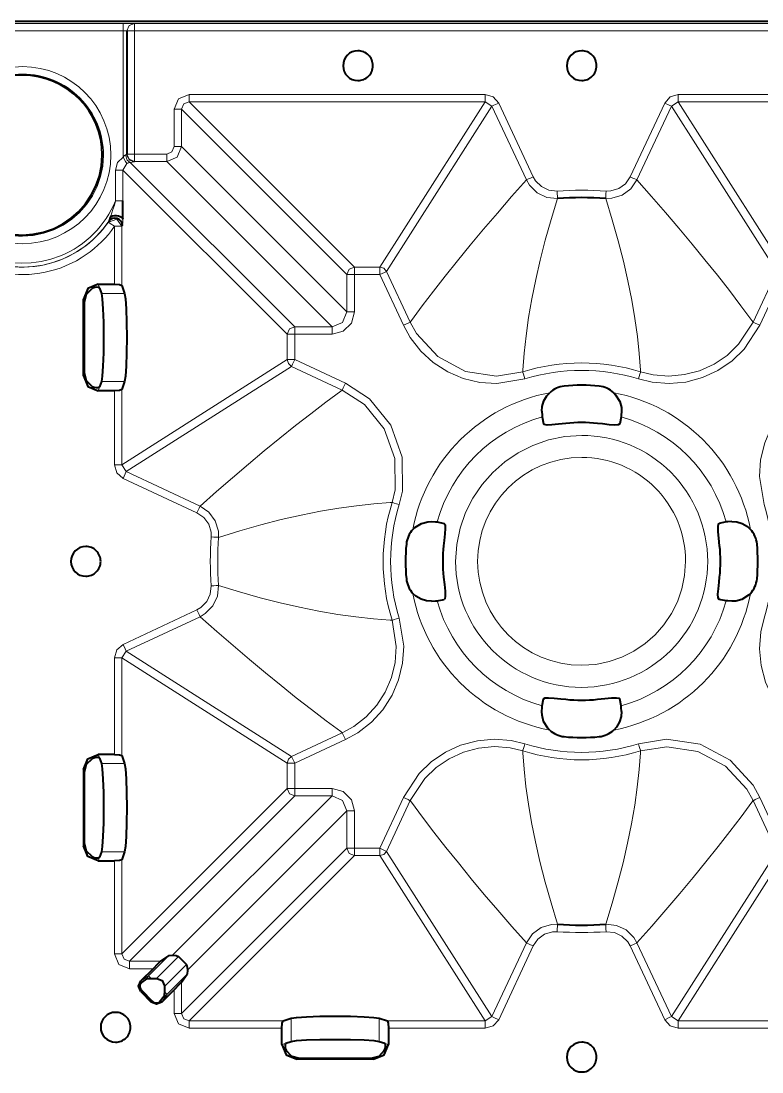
# Model space of a CAD drawing. Header units: millimetres. Extents: x 0 to 2941, y -405 to 1422.
# Drawn here: x 696.4 to 795.7, y 1134.7 to 1275.7 of the extents above; entities that cross this region are included whole.
import ezdxf

# ---------------------------------------------------------------- set-up
doc = ezdxf.new("R2010")
doc.units = ezdxf.units.MM
doc.layers.add('FINE', color=9, linetype='Continuous')
doc.layers.add('OUTLINE', color=7, linetype='Continuous')

msp = doc.modelspace()

# ---------------------------------------------------------------- linework, layer by layer
at = {"layer": 'FINE', "lineweight": 9}
for p, q in [((683.06, 1275.37), (710.08, 1275.37)), ((711.59, 1275.35), (711.58, 1275.36)), ((710.08, 1274.37), (683.06, 1274.37)), ((710.08, 1274.37), (710.58, 1274.36)), ((710.08, 1257.43), (710.08, 1274.37)), ((710.58, 1274.36), (710.59, 1274.35)), ((711.59, 1257.84), (711.59, 1274.35)), ((711.59, 1274.35), (1261.57, 1274.35)), ((741.09, 1242.66), (718.92, 1264.84)), ((718.92, 1264.84), (758.63, 1264.84)), ((758.63, 1264.84), (744.5, 1242.66)), ((758.63, 1264.84), (759.53, 1264.26)), ((783.6, 1264.26), (784.51, 1264.84)), ((824.21, 1265.84), (784.51, 1265.84)), ((798.63, 1242.66), (784.51, 1264.84)), ((784.51, 1264.84), (824.21, 1264.84)), ((716.92, 1263.84), (716.92, 1258.83)), ((717.92, 1263.84), (740.09, 1241.67)), ((745.41, 1242.09), (759.53, 1264.26)), ((759.53, 1264.26), (764.15, 1254.36)), ((778.98, 1254.36), (783.6, 1264.26)), ((783.6, 1264.26), (797.73, 1242.09)), ((710.58, 1257.78), (710.4, 1257.71)), ((710.58, 1257.78), (710.59, 1257.62)), ((715.92, 1257.84), (711.59, 1257.84)), ((710.06, 1255.69), (710.57, 1256.56)), ((711.04, 1256.71), (711.58, 1256.78)), ((733.09, 1234.67), (711.04, 1256.71)), ((711.58, 1256.78), (711.59, 1256.84)), ((711.59, 1256.84), (715.92, 1256.84)), ((715.92, 1256.84), (738.1, 1234.67)), ((709.07, 1255.69), (709.07, 1251.57)), ((708.92, 1248.14), (708.92, 1240.38)), ((709.92, 1240.22), (709.92, 1248.14)), ((741.09, 1242.66), (744.5, 1242.66)), ((740.09, 1236.66), (740.09, 1241.67)), ((794.56, 1235.28), (797.73, 1242.09)), ((706.9, 1239.9), (706.75, 1240.38)), ((704.76, 1238.37), (704.88, 1238.02)), ((710.27, 1239.14), (707.17, 1239.14)), ((748.58, 1235.28), (748.74, 1235.5)), ((794.4, 1235.5), (794.56, 1235.28)), ((733.09, 1234.67), (738.1, 1234.67)), ((732.09, 1230.26), (732.09, 1233.67)), ((733.09, 1233.67), (733.09, 1230.26)), ((738.1, 1233.67), (733.09, 1233.67)), ((732.09, 1230.26), (709.92, 1216.13)), ((704.88, 1228.44), (704.76, 1228.09)), ((710.5, 1215.23), (732.67, 1229.35)), ((739.47, 1226.18), (732.67, 1229.35)), ((763.68, 1228.86), (763.66, 1228.61)), ((779.47, 1228.61), (779.46, 1228.86)), ((707.17, 1227.32), (710.27, 1227.32)), ((706.75, 1226.08), (706.9, 1226.56)), ((708.92, 1226.08), (708.92, 1216.13)), ((709.92, 1216.13), (709.92, 1226.25)), ((739.26, 1226.02), (739.47, 1226.18)), ((710.5, 1215.23), (709.92, 1216.13)), ((720.4, 1210.61), (710.5, 1215.23)), ((746.15, 1211.09), (745.9, 1211.08)), ((719.98, 1196.68), (710.07, 1192.06)), ((745.9, 1195.3), (746.15, 1195.29)), ((708.92, 1190.25), (708.92, 1177.3)), ((709.92, 1177.13), (709.92, 1190.25)), ((732.67, 1177.03), (739.47, 1180.2)), ((739.47, 1180.2), (739.26, 1180.36)), ((739.89, 1179.3), (733.09, 1176.12)), ((706.75, 1177.3), (706.9, 1176.82)), ((763.66, 1177.77), (763.68, 1177.52)), ((779.46, 1177.52), (779.47, 1177.77)), ((707.17, 1176.06), (710.27, 1176.06)), ((732.09, 1172.71), (732.09, 1176.12)), ((704.88, 1174.94), (704.76, 1175.29)), ((732.09, 1172.71), (709.92, 1150.54)), ((738.1, 1171.72), (716.72, 1150.34)), ((738.1, 1171.72), (733.09, 1171.72)), ((748.58, 1171.1), (745.41, 1164.29)), ((748.74, 1170.88), (748.58, 1171.1)), ((794.56, 1171.1), (794.4, 1170.88)), ((797.73, 1164.29), (794.56, 1171.1)), ((795.46, 1171.52), (798.63, 1164.71)), ((718.72, 1148.34), (740.09, 1169.72)), ((740.09, 1164.71), (740.09, 1169.72)), ((704.76, 1165.01), (704.88, 1165.36)), ((740.09, 1164.71), (717.92, 1142.54)), ((706.9, 1163.48), (706.75, 1163)), ((710.27, 1164.24), (707.17, 1164.24)), ((744.5, 1163.72), (741.09, 1163.72)), ((744.5, 1163.72), (758.63, 1141.54)), ((759.53, 1142.12), (745.41, 1164.29)), ((797.73, 1164.29), (783.6, 1142.12)), ((784.51, 1141.54), (798.63, 1163.72)), ((708.92, 1163), (708.92, 1150.54)), ((764.15, 1152.02), (759.53, 1142.12)), ((783.6, 1142.12), (778.98, 1152.02)), ((778.08, 1151.6), (782.7, 1141.7)), ((713.49, 1147.59), (716.19, 1150.3)), ((717.51, 1150.2), (714.55, 1147.24)), ((715.62, 1146.17), (718.57, 1149.13)), ((710.92, 1148.55), (714.09, 1148.55)), ((718.67, 1147.81), (715.97, 1145.11)), ((712.45, 1146.9), (713.49, 1147.59)), ((717.92, 1142.54), (717.92, 1146.74)), ((712.59, 1145.58), (712.44, 1145.48)), ((715.97, 1145.11), (715.28, 1144.07)), ((713.86, 1144.07), (713.96, 1144.22)), ((759.53, 1142.12), (758.63, 1141.54)), ((784.51, 1141.54), (783.6, 1142.12)), ((731.54, 1141.54), (718.92, 1141.54)), ((732.62, 1141.9), (732.62, 1138.79)), ((744.43, 1138.79), (744.43, 1141.9)), ((758.63, 1141.54), (745.51, 1141.54)), ((797.62, 1141.54), (784.51, 1141.54)), ((718.92, 1140.55), (731.38, 1140.55)), ((784.51, 1140.55), (797.46, 1140.55)), ((731.86, 1138.53), (731.38, 1138.37)), ((745.68, 1138.37), (745.19, 1138.53)), ((733.39, 1136.39), (733.74, 1136.5)), ((743.31, 1136.5), (743.67, 1136.39))]:
    msp.add_line(p, q, dxfattribs=at)
for points in [[(710.08, 1274.37), (710.08, 1275.08), (710.08, 1275.37)], [(711.58, 1275.36), (711.13, 1275.37), (710.08, 1275.37)], [(710.58, 1274.36), (710.87, 1275.07), (711.58, 1275.36)], [(711.59, 1275.35), (710.89, 1275.06), (710.59, 1274.35)], [(1261.57, 1275.68), (1261.57, 1275.35), (711.59, 1275.35)], [(711.59, 1275.35), (711.59, 1275.05), (711.59, 1274.35)], [(710.59, 1274.35), (710.59, 1257.84), (710.58, 1257.78)], [(710.59, 1274.35), (710.89, 1274.35), (711.59, 1274.35)], [(758.63, 1265.84), (718.92, 1265.84), (717.51, 1265.25), (716.92, 1263.84)], [(717.92, 1263.84), (718.21, 1264.55), (718.92, 1264.84)], [(718.92, 1265.84), (718.92, 1265.15), (718.92, 1264.84)], [(758.63, 1265.84), (758.63, 1265.15), (758.63, 1264.84)], [(765.05, 1254.78), (760.44, 1264.68), (759.7, 1265.52), (758.63, 1265.84)], [(784.51, 1265.84), (783.43, 1265.52), (782.7, 1264.68)], [(784.51, 1265.84), (784.51, 1265.15), (784.51, 1264.84)], [(716.92, 1263.84), (717.61, 1263.84), (717.92, 1263.84)], [(740.09, 1236.66), (717.92, 1258.83), (717.92, 1263.84)], [(760.44, 1264.68), (759.81, 1264.39), (759.53, 1264.26)], [(782.7, 1264.68), (778.08, 1254.78), (777.45, 1253.86), (776.55, 1253.21), (775.48, 1252.89), (774.86, 1252.87)], [(782.7, 1264.68), (783.32, 1264.39), (783.6, 1264.26)], [(710.4, 1257.71), (710.37, 1257.71), (710.34, 1257.7), (710.25, 1257.65), (710.2, 1257.6), (710.08, 1257.43)], [(710.4, 1257.71), (710.6, 1257.02), (711.04, 1256.71)], [(710.59, 1257.84), (710.89, 1257.84), (711.59, 1257.84), (711.59, 1257.15), (711.59, 1256.84)], [(710.59, 1257.84), (710.89, 1257.13), (711.59, 1256.84)], [(715.92, 1256.84), (717.33, 1257.42), (717.92, 1258.83)], [(716.92, 1258.83), (716.63, 1258.13), (715.92, 1257.84)], [(715.92, 1257.84), (715.92, 1257.15), (715.92, 1256.84)], [(716.92, 1258.83), (717.61, 1258.83), (717.92, 1258.83)], [(710.08, 1257.43), (709.34, 1256.7), (709.07, 1255.69)], [(710.57, 1256.56), (710.41, 1256.84), (710.08, 1257.43)], [(710.57, 1256.56), (710.7, 1256.63), (710.76, 1256.65), (710.92, 1256.7), (710.96, 1256.7), (711.04, 1256.71)], [(710.59, 1257.62), (710.93, 1257.02), (711.58, 1256.78)], [(710.06, 1255.69), (709.75, 1255.69), (709.07, 1255.69)], [(710.06, 1251.57), (710.06, 1255.69), (732.09, 1233.67)], [(764.15, 1254.36), (762.18, 1252.12), (760.27, 1249.92), (758.42, 1247.75), (756.63, 1245.61), (754.91, 1243.5), (753.27, 1241.45), (751.7, 1239.44), (750.19, 1237.46), (748.74, 1235.5)], [(765.05, 1254.78), (764.72, 1254.62), (764.43, 1254.49), (764.23, 1254.4), (764.15, 1254.36)], [(764.15, 1254.36), (764.56, 1253.66), (765.59, 1252.64), (766.9, 1252.02), (768.34, 1251.88)], [(768.28, 1252.87), (767.17, 1252.99), (766.16, 1253.46), (765.37, 1254.24), (765.05, 1254.78)], [(774.79, 1251.88), (775.6, 1251.9), (776.99, 1252.31), (778.16, 1253.17), (778.98, 1254.36)], [(778.08, 1254.78), (778.41, 1254.62), (778.7, 1254.49), (778.9, 1254.4), (778.98, 1254.36)], [(794.4, 1235.5), (792.92, 1237.49), (791.38, 1239.51), (789.77, 1241.57), (788.1, 1243.65), (786.38, 1245.76), (784.62, 1247.87), (782.8, 1250), (780.92, 1252.16), (778.98, 1254.36)], [(768.28, 1252.87), (768.3, 1252.5), (768.32, 1252.19), (768.34, 1251.97), (768.34, 1251.88)], [(774.86, 1252.87), (774.83, 1252.5), (774.81, 1252.19), (774.8, 1251.97), (774.79, 1251.88)], [(709.07, 1251.57), (708.9, 1250.97), (708.72, 1250.38), (708.58, 1249.94), (708.42, 1249.49)], [(710.06, 1251.57), (709.75, 1251.57), (709.07, 1251.57)], [(763.68, 1228.86), (763.85, 1231.12), (764.11, 1233.47), (764.45, 1235.9), (764.88, 1238.41), (765.4, 1241), (766, 1243.62), (766.69, 1246.3), (767.47, 1249.06), (768.34, 1251.88)], [(774.79, 1251.88), (775.68, 1249.01), (776.47, 1246.21), (777.17, 1243.47), (777.77, 1240.82), (778.29, 1238.23), (778.7, 1235.77), (779.04, 1233.38), (779.29, 1231.08), (779.46, 1228.86)], [(709.92, 1248.14), (709.22, 1249.09), (708.1, 1248.71)], [(708.15, 1248.82), (708.1, 1248.71), (708.1, 1248.71)], [(708.92, 1248.14), (708.35, 1248.54), (708.1, 1248.71)], [(708.92, 1248.14), (709.61, 1248.14), (709.92, 1248.14)], [(709.92, 1248.14), (709.98, 1248.26), (710, 1248.37), (710.02, 1248.58), (710.04, 1249.12)], [(740.09, 1241.67), (740.39, 1242.37), (741.09, 1242.66)], [(741.09, 1242.66), (741.09, 1242.35), (741.09, 1241.67)], [(744.5, 1242.66), (744.5, 1242.35), (744.5, 1241.67)], [(744.5, 1242.66), (745.04, 1242.51), (745.41, 1242.09), (748.58, 1235.28)], [(740.09, 1241.67), (740.4, 1241.67), (741.09, 1241.67)], [(745.41, 1242.09), (745.12, 1241.96), (744.5, 1241.67)], [(738.1, 1234.67), (739.51, 1235.25), (740.09, 1236.66)], [(740.09, 1236.66), (740.4, 1236.66), (741.09, 1236.66)], [(748.58, 1235.28), (748.49, 1235.25), (748.3, 1235.15), (748.01, 1235.02), (747.67, 1234.86)], [(748.58, 1235.28), (749.42, 1233.76), (752.28, 1230.66), (755.99, 1228.68), (760.15, 1228.05), (763.66, 1228.61)], [(779.47, 1228.61), (781.17, 1228.21), (783.25, 1228.04), (785.38, 1228.24), (787.39, 1228.77), (789.34, 1229.66), (791.07, 1230.83), (792.61, 1232.31), (794.56, 1235.28)], [(794.56, 1235.28), (794.64, 1235.25), (794.84, 1235.15), (795.13, 1235.02), (795.46, 1234.86)], [(732.09, 1233.67), (732.39, 1234.37), (733.09, 1234.67)], [(733.09, 1234.67), (733.09, 1234.35), (733.09, 1233.67)], [(738.1, 1234.67), (738.1, 1234.35), (738.1, 1233.67)], [(732.09, 1233.67), (732.4, 1233.67), (733.09, 1233.67)], [(732.09, 1230.26), (732.4, 1230.26), (733.09, 1230.26)], [(732.67, 1229.35), (732.25, 1229.72), (732.09, 1230.26)], [(732.67, 1229.35), (732.8, 1229.63), (733.09, 1230.26)], [(763.66, 1228.61), (763.69, 1228.52), (763.76, 1228.31), (763.85, 1228.01), (763.96, 1227.66)], [(779.47, 1228.61), (779.44, 1228.52), (779.38, 1228.31), (779.28, 1228.01), (779.17, 1227.66)], [(739.47, 1226.18), (739.51, 1226.26), (739.6, 1226.46), (739.74, 1226.75), (739.89, 1227.08)], [(739.26, 1226.02), (737.27, 1224.54), (735.24, 1223), (733.19, 1221.4), (731.11, 1219.73), (729, 1218), (726.89, 1216.24), (724.76, 1214.42), (722.59, 1212.55), (720.4, 1210.61)], [(746.15, 1211.09), (746.55, 1212.79), (746.52, 1217), (745.1, 1220.97), (742.45, 1224.24), (739.47, 1226.18)], [(708.92, 1216.13), (709.61, 1216.13), (709.92, 1216.13)], [(708.92, 1216.13), (709.23, 1215.06), (710.07, 1214.32)], [(710.07, 1214.32), (710.36, 1214.94), (710.5, 1215.23)], [(710.07, 1214.32), (719.98, 1209.7), (720.89, 1209.07), (721.55, 1208.17), (721.87, 1207.1), (721.88, 1206.48)], [(719.98, 1209.7), (720.13, 1210.04), (720.27, 1210.33), (720.36, 1210.53), (720.4, 1210.61)], [(722.88, 1206.41), (722.86, 1207.23), (722.44, 1208.61), (721.59, 1209.78), (720.4, 1210.61)], [(722.88, 1206.41), (725.75, 1207.3), (728.55, 1208.09), (731.28, 1208.79), (733.94, 1209.39), (736.53, 1209.91), (738.99, 1210.33), (741.37, 1210.66), (743.68, 1210.91), (745.9, 1211.08)], [(746.15, 1211.09), (746.23, 1211.07), (746.44, 1211), (746.75, 1210.91), (747.1, 1210.8)], [(721.88, 1206.48), (722.25, 1206.46), (722.57, 1206.44), (722.79, 1206.42), (722.88, 1206.41)], [(721.88, 1199.9), (721.77, 1198.79), (721.3, 1197.79), (720.52, 1196.99), (719.98, 1196.68)], [(720.4, 1195.77), (721.1, 1196.18), (722.12, 1197.22), (722.73, 1198.53), (722.88, 1199.97)], [(721.88, 1199.9), (722.25, 1199.92), (722.57, 1199.95), (722.79, 1199.96), (722.88, 1199.97)], [(745.9, 1195.3), (743.64, 1195.48), (741.29, 1195.73), (738.86, 1196.07), (736.34, 1196.51), (733.75, 1197.03), (731.14, 1197.63), (728.45, 1198.32), (725.7, 1199.1), (722.88, 1199.97)], [(709.92, 1190.25), (710.5, 1191.15), (720.4, 1195.77)], [(719.98, 1196.68), (720.13, 1196.34), (720.27, 1196.05), (720.36, 1195.86), (720.4, 1195.77)], [(720.4, 1195.77), (722.63, 1193.8), (724.83, 1191.89), (727.01, 1190.04), (729.15, 1188.25), (731.26, 1186.53), (733.3, 1184.9), (735.32, 1183.33), (737.3, 1181.81), (739.26, 1180.36)], [(739.47, 1180.2), (741, 1181.05), (742.65, 1182.32), (744.1, 1183.9), (745.23, 1185.65), (746.07, 1187.62), (746.56, 1189.64), (746.71, 1191.78), (746.15, 1195.29)], [(746.15, 1195.29), (746.23, 1195.31), (746.44, 1195.38), (746.75, 1195.47), (747.1, 1195.58)], [(710.07, 1192.06), (709.23, 1191.32), (708.92, 1190.25)], [(710.07, 1192.06), (710.36, 1191.44), (710.5, 1191.15)], [(708.92, 1190.25), (709.61, 1190.25), (709.92, 1190.25)], [(709.92, 1190.25), (732.09, 1176.12), (732.25, 1176.66), (732.67, 1177.03), (710.5, 1191.15)], [(739.47, 1180.2), (739.51, 1180.12), (739.6, 1179.92), (739.74, 1179.63), (739.89, 1179.3)], [(763.96, 1178.72), (763.85, 1178.37), (763.76, 1178.07), (763.69, 1177.86), (763.66, 1177.77)], [(779.17, 1178.72), (779.28, 1178.37), (779.38, 1178.07), (779.44, 1177.86), (779.47, 1177.77)], [(763.66, 1177.77), (761.96, 1178.17), (759.89, 1178.34), (757.75, 1178.14), (755.74, 1177.61), (753.79, 1176.72), (752.07, 1175.56), (750.52, 1174.07), (748.58, 1171.1)], [(768.34, 1154.5), (767.46, 1157.37), (766.67, 1160.17), (765.97, 1162.91), (765.36, 1165.57), (764.85, 1168.15), (764.43, 1170.61), (764.1, 1173), (763.85, 1175.3), (763.68, 1177.52)], [(779.46, 1177.52), (779.28, 1175.26), (779.02, 1172.91), (778.68, 1170.48), (778.25, 1167.97), (777.73, 1165.38), (777.13, 1162.76), (776.44, 1160.08), (775.66, 1157.32), (774.79, 1154.5)], [(794.56, 1171.1), (793.71, 1172.62), (790.86, 1175.72), (787.14, 1177.7), (782.98, 1178.33), (779.47, 1177.77)], [(732.09, 1176.12), (732.4, 1176.12), (733.09, 1176.12)], [(732.67, 1177.03), (732.8, 1176.75), (733.09, 1176.12)], [(733.09, 1176.12), (733.09, 1172.71), (738.1, 1172.71)], [(715.11, 1149.54), (710.92, 1149.54), (733.09, 1171.72)], [(732.09, 1172.71), (732.4, 1172.71), (733.09, 1172.71)], [(733.09, 1171.72), (732.39, 1172.01), (732.09, 1172.71)], [(733.09, 1171.72), (733.09, 1172.03), (733.09, 1172.71)], [(738.1, 1172.71), (739.59, 1172.31), (740.69, 1171.22), (741.09, 1169.72)], [(738.1, 1171.72), (738.1, 1172.03), (738.1, 1172.71)], [(740.09, 1169.72), (739.51, 1171.13), (738.1, 1171.72)], [(747.67, 1171.52), (748.01, 1171.36), (748.3, 1171.23), (748.49, 1171.13), (748.58, 1171.1)], [(748.74, 1170.88), (750.22, 1168.89), (751.76, 1166.87), (753.36, 1164.82), (755.03, 1162.73), (756.76, 1160.62), (758.51, 1158.51), (760.33, 1156.38), (762.21, 1154.22), (764.15, 1152.02)], [(778.98, 1152.02), (780.96, 1154.26), (782.87, 1156.46), (784.72, 1158.63), (786.5, 1160.77), (788.23, 1162.88), (789.86, 1164.93), (791.43, 1166.94), (792.94, 1168.93), (794.4, 1170.88)], [(795.46, 1171.52), (795.13, 1171.36), (794.84, 1171.23), (794.64, 1171.13), (794.56, 1171.1)], [(740.09, 1169.72), (740.4, 1169.72), (741.09, 1169.72)], [(741.09, 1169.72), (741.09, 1164.71), (744.5, 1164.71)], [(718.92, 1141.54), (741.09, 1163.72), (740.39, 1164.01), (740.09, 1164.71)], [(740.09, 1164.71), (740.4, 1164.71), (741.09, 1164.71), (741.09, 1164.03), (741.09, 1163.72)], [(744.5, 1164.71), (744.5, 1164.03), (744.5, 1163.72)], [(744.5, 1164.71), (745.12, 1164.42), (745.41, 1164.29)], [(745.41, 1164.29), (745.04, 1163.87), (744.5, 1163.72)], [(710.92, 1149.54), (710.21, 1149.83), (709.92, 1150.54), (709.92, 1163.17)], [(760.44, 1141.7), (765.05, 1151.6), (765.69, 1152.52), (766.59, 1153.17), (767.65, 1153.49), (768.28, 1153.51)], [(768.34, 1154.5), (767.53, 1154.48), (766.14, 1154.07), (764.97, 1153.21), (764.15, 1152.02)], [(768.28, 1153.51), (768.3, 1153.88), (768.32, 1154.19), (768.34, 1154.41), (768.34, 1154.5)], [(774.86, 1153.51), (774.83, 1153.88), (774.81, 1154.19), (774.8, 1154.41), (774.79, 1154.5)], [(778.98, 1152.02), (778.57, 1152.72), (777.54, 1153.74), (776.23, 1154.36), (774.79, 1154.5)], [(774.86, 1153.51), (775.96, 1153.39), (776.97, 1152.92), (777.76, 1152.14), (778.08, 1151.6)], [(765.05, 1151.6), (764.72, 1151.76), (764.43, 1151.89), (764.23, 1151.99), (764.15, 1152.02)], [(778.08, 1151.6), (778.41, 1151.76), (778.7, 1151.89), (778.9, 1151.99), (778.98, 1152.02)], [(708.92, 1150.54), (709.61, 1150.54), (709.92, 1150.54)], [(708.92, 1150.54), (709.51, 1149.13), (710.92, 1148.55)], [(710.92, 1149.54), (710.92, 1149.23), (710.92, 1148.55)], [(713.49, 1147.59), (713.34, 1147.41), (713.24, 1147.19)], [(713.85, 1147.23), (713.59, 1147.49), (713.49, 1147.59)], [(715.97, 1145.11), (715.78, 1144.96), (715.56, 1144.87)], [(715.97, 1145.11), (715.87, 1145.21), (715.61, 1145.47)], [(716.92, 1145.72), (716.92, 1142.54), (717.51, 1141.13), (718.92, 1140.55)], [(716.92, 1142.54), (717.61, 1142.54), (717.92, 1142.54)], [(718.92, 1141.54), (718.21, 1141.83), (717.92, 1142.54)], [(760.44, 1141.7), (759.81, 1141.99), (759.53, 1142.12)], [(782.7, 1141.7), (783.32, 1141.99), (783.6, 1142.12)], [(718.92, 1140.55), (718.92, 1141.23), (718.92, 1141.54)], [(745.68, 1140.55), (758.63, 1140.55), (759.7, 1140.86), (760.44, 1141.7)], [(758.63, 1140.55), (758.63, 1141.23), (758.63, 1141.54)], [(782.7, 1141.7), (783.43, 1140.86), (784.51, 1140.55)], [(784.51, 1140.55), (784.51, 1141.23), (784.51, 1141.54)]]:
    msp.add_lwpolyline(points, dxfattribs=at)
for points in [[(684.69, 1257.69, 0.414211), (696.57, 1245.81, 0.414211), (708.44, 1257.69, 0.414207), (696.57, 1269.57), (694.96, 1269.46), (693.42, 1269.14), (691.96, 1268.63), (690.59, 1267.94), (689.33, 1267.08), (688.18, 1266.07), (687.18, 1264.93), (686.32, 1263.67), (685.63, 1262.3), (685.12, 1260.83), (684.8, 1259.29)], [(707.45, 1257.69, 0.414218), (696.57, 1268.57, 0.414214), (685.69, 1257.69, 0.414214), (696.57, 1246.81), (698.03, 1246.91), (699.44, 1247.2), (700.78, 1247.67), (702.04, 1248.31), (703.2, 1249.09), (704.24, 1250.01), (705.17, 1251.06), (705.95, 1252.22), (706.58, 1253.47), (707.05, 1254.81), (707.35, 1256.22)], [(754.67, 1203.19, 0.414211), (771.57, 1186.29, 0.414217), (788.47, 1203.19, 0.414214), (771.57, 1220.09), (769.29, 1219.93), (767.1, 1219.48), (765.02, 1218.75), (763.07, 1217.77), (761.27, 1216.55), (759.64, 1215.12), (758.21, 1213.49), (756.99, 1211.69), (756, 1209.74), (755.28, 1207.66), (754.82, 1205.47)], [(785.51, 1203.19, 0.414215), (771.57, 1217.14, 0.414212), (757.62, 1203.19, 0.414212), (771.57, 1189.25), (773.45, 1189.37), (775.26, 1189.75), (776.97, 1190.35), (778.58, 1191.16), (780.07, 1192.17), (781.41, 1193.35), (782.59, 1194.69), (783.6, 1196.18), (784.41, 1197.78), (785.01, 1199.5), (785.38, 1201.31)]]:
    msp.add_lwpolyline(points, format="xyb", close=True, dxfattribs=at)
for points in [[(774.86, 1252.87, 0.033059), (768.28, 1252.87)], [(684.07, 1251.57, 0.414208), (701.69, 1244.19, 0.200784), (709.07, 1251.57)], [(684.21, 1248.14, 0.41421), (705.12, 1244.34, 0.090226), (708.92, 1248.14)], [(684.98, 1248.82, 0.41421), (704.44, 1245.1, 0.094578), (708.15, 1248.82)], [(685.03, 1248.71, 0.414222), (704.55, 1245.16, 0.090213), (708.1, 1248.71)], [(798.63, 1241.67), (795.46, 1234.86), (793.36, 1231.65), (791.74, 1230.09), (789.83, 1228.79), (787.79, 1227.85), (785.55, 1227.25), (783.32, 1227.05), (781.01, 1227.22), (779.17, 1227.66, 0.151883), (763.96, 1227.66), (760.17, 1227.05), (757.93, 1227.2), (755.68, 1227.74), (753.61, 1228.62), (751.67, 1229.87), (750.01, 1231.39), (748.59, 1233.21), (747.67, 1234.86), (744.5, 1241.67), (741.09, 1241.67), (741.09, 1236.66), (740.69, 1235.16), (739.59, 1234.07), (738.1, 1233.67)], [(733.09, 1230.26), (739.89, 1227.08), (743.11, 1224.99), (745.97, 1221.46), (747.5, 1217.18), (747.53, 1212.63), (747.1, 1210.8, 0.151875), (747.1, 1195.58), (747.71, 1191.8), (747.56, 1189.55), (747.02, 1187.3), (746.14, 1185.23), (744.89, 1183.29), (743.37, 1181.63), (741.54, 1180.21), (739.89, 1179.3)], [(779.47, 1228.61, 0.151872), (763.66, 1228.61)], [(805.04, 1172.71), (810.04, 1172.71), (810.04, 1176.12), (803.24, 1179.3), (800.03, 1181.39), (798.47, 1183.01), (797.16, 1184.93), (796.23, 1186.97), (795.63, 1189.2), (795.42, 1191.44), (795.6, 1193.75), (796.03, 1195.58, 0.151865), (796.03, 1210.8), (795.42, 1214.58), (795.57, 1216.83), (796.11, 1219.08), (796.99, 1221.15), (798.25, 1223.09), (799.76, 1224.75), (801.59, 1226.17), (803.24, 1227.08)], [(767.28, 1225.82, 0.30831), (748.93, 1207.48)], [(794.2, 1207.48, 0.30831), (775.86, 1225.82)], [(766.28, 1222.56, 0.265402), (752.2, 1208.48)], [(790.94, 1208.48, 0.26541), (776.86, 1222.56)], [(746.15, 1211.09, 0.15187), (746.15, 1195.29)], [(721.88, 1206.48, 0.033081), (721.88, 1199.9)], [(722.88, 1206.41, 0.033059), (722.88, 1199.97)], [(748.93, 1198.9, 0.308301), (767.28, 1180.56)], [(775.86, 1180.56, 0.308301), (794.2, 1198.9)], [(752.2, 1197.9, 0.265419), (766.28, 1183.82)], [(776.86, 1183.82, 0.265424), (790.94, 1197.9)], [(744.5, 1164.71), (747.67, 1171.52), (749.77, 1174.73), (751.39, 1176.29), (753.3, 1177.59), (755.34, 1178.53), (757.58, 1179.13), (759.82, 1179.33), (762.12, 1179.16), (763.96, 1178.72, 0.151862), (779.17, 1178.72), (782.96, 1179.33), (787.46, 1178.65), (791.47, 1176.51), (794.55, 1173.17), (795.46, 1171.52)], [(763.66, 1177.77, 0.151877), (779.47, 1177.77)], [(768.28, 1153.51, 0.03306), (774.86, 1153.51)]]:
    msp.add_lwpolyline(points, format="xyb", dxfattribs=at)
at = {"layer": 'OUTLINE', "lineweight": 40}
for p, q in [((131.57, 1275.68), (1261.57, 1275.68)), ((710.58, 1274.36), (710.58, 1257.78)), ((706.75, 1240.38), (708.92, 1240.38)), ((706.93, 1239.86), (706.9, 1239.9)), ((706.93, 1239.86), (707.17, 1239.14)), ((709.92, 1240.22), (710.27, 1239.14)), ((704.76, 1228.09), (704.76, 1238.37)), ((707.17, 1227.32), (706.93, 1226.6)), ((710.27, 1227.32), (709.92, 1226.25)), ((708.92, 1226.08), (706.75, 1226.08)), ((706.9, 1226.56), (706.93, 1226.6)), ((766.28, 1222.56), (766.47, 1221.63)), ((790.94, 1208.48), (790.01, 1208.29)), ((752.2, 1197.9), (753.13, 1198.09)), ((776.86, 1183.82), (776.67, 1184.75)), ((708.92, 1177.3), (706.75, 1177.3)), ((706.93, 1176.78), (706.9, 1176.82)), ((709.92, 1177.13), (710.27, 1176.06)), ((704.76, 1175.29), (704.76, 1165.01)), ((706.9, 1163.48), (706.93, 1163.52)), ((707.17, 1164.24), (706.93, 1163.52)), ((710.27, 1164.24), (709.92, 1163.17)), ((706.75, 1163), (708.92, 1163)), ((716.19, 1150.3), (715.11, 1149.54)), ((716.19, 1150.3), (716.72, 1150.34)), ((714.09, 1148.55), (712.45, 1146.9)), ((717.92, 1146.74), (718.67, 1147.81)), ((718.72, 1148.34), (718.67, 1147.81)), ((712.4, 1146.56), (713.24, 1147.19)), ((713.85, 1147.23), (714.55, 1147.24)), ((714.55, 1147.24), (714.62, 1147.24)), ((712.44, 1145.48), (713.86, 1144.07)), ((712.59, 1145.58), (712.62, 1145.56)), ((712.62, 1145.56), (713.93, 1144.24)), ((715.56, 1144.87), (714.93, 1144.02)), ((715.28, 1144.07), (716.92, 1145.72)), ((715.62, 1146.17), (715.61, 1145.47)), ((715.62, 1146.24), (715.62, 1146.17)), ((713.93, 1144.24), (713.96, 1144.22)), ((731.54, 1141.54), (732.62, 1141.9)), ((744.43, 1141.9), (745.51, 1141.54)), ((731.38, 1138.37), (731.38, 1140.55)), ((745.68, 1140.55), (745.68, 1138.37)), ((731.89, 1138.56), (731.86, 1138.53)), ((744.43, 1138.79), (745.16, 1138.56)), ((743.67, 1136.39), (733.39, 1136.39))]:
    msp.add_line(p, q, dxfattribs=at)
for points in [[(743.57, 1269.69, 0.414239), (741.57, 1271.69, 0.414201), (739.57, 1269.69, 0.414176), (741.57, 1267.69, 0.414239)], [(769.57, 1269.69, 0.414176), (771.57, 1267.69, 0.414251), (773.57, 1269.69, 0.414226), (771.57, 1271.69, 0.414201)], [(707.29, 1257.69, 0.414209), (696.57, 1268.41, 0.414218), (685.85, 1257.69, 0.414218), (696.57, 1246.97), (698.01, 1247.07), (699.4, 1247.36), (700.72, 1247.82), (701.96, 1248.44), (703.1, 1249.22), (704.13, 1250.12), (705.04, 1251.16), (705.81, 1252.3), (706.44, 1253.53), (706.9, 1254.85), (707.19, 1256.24)], [(707.07, 1203.19, 0.414226), (705.07, 1205.19, 0.414201), (703.07, 1203.19, 0.414176), (705.07, 1201.19, 0.414251)], [(711.07, 1140.69, 0.414226), (709.07, 1142.69, 0.414201), (707.07, 1140.69, 0.414201), (709.07, 1138.69, 0.414226)], [(773.57, 1136.69, 0.414226), (771.57, 1138.69, 0.414201), (769.57, 1136.69, 0.414201), (771.57, 1134.69, 0.414226)]]:
    msp.add_lwpolyline(points, format="xyb", close=True, dxfattribs=at)
for points in [[(710.04, 1249.12), (710.05, 1249.65), (710.06, 1250.21), (710.06, 1250.88), (710.06, 1251.57)], [(708.42, 1249.49), (708.31, 1249.19), (708.23, 1248.99), (708.19, 1248.88), (708.17, 1248.84), (708.15, 1248.82)], [(709.98, 1248.26), (709.93, 1248.57), (709.78, 1248.85), (709.55, 1249.07), (709.27, 1249.2), (708.96, 1249.25), (708.65, 1249.19), (708.37, 1249.05), (708.15, 1248.82)], [(708.42, 1249.49), (708.66, 1249.55), (708.92, 1249.58), (709.19, 1249.57), (709.45, 1249.53), (709.68, 1249.45), (709.87, 1249.36), (709.99, 1249.24), (710.04, 1249.12)], [(706.75, 1240.38), (705.34, 1239.79), (704.76, 1238.37)], [(704.88, 1228.44), (704.88, 1238.02), (705.16, 1239.06), (705.93, 1239.8)], [(706.9, 1239.9), (706.77, 1239.95), (706.54, 1239.96), (706.27, 1239.93), (706.01, 1239.83), (705.93, 1239.8)], [(708.92, 1240.38), (709.61, 1240.33), (709.92, 1240.22)], [(707.17, 1239.14), (707.28, 1238.43), (707.37, 1237.09), (707.43, 1235.28), (707.45, 1233.23), (707.43, 1231.18), (707.37, 1229.37), (707.28, 1228.03), (707.17, 1227.32)], [(710.27, 1239.14), (710.38, 1238.43), (710.48, 1237.09), (710.54, 1235.28), (710.56, 1233.23), (710.54, 1231.18), (710.48, 1229.37), (710.38, 1228.03), (710.27, 1227.32)], [(704.76, 1228.09), (705.34, 1226.67), (706.75, 1226.08)], [(705.93, 1226.66), (705.16, 1227.4), (704.88, 1228.44)], [(705.93, 1226.66), (706.2, 1226.55), (706.47, 1226.5), (706.68, 1226.5), (706.84, 1226.54), (706.9, 1226.56)], [(709.92, 1226.25), (709.61, 1226.13), (708.92, 1226.08)], [(766.22, 1223.34), (766.27, 1223.99), (766.49, 1224.72), (766.9, 1225.41), (767.28, 1225.82)], [(775.86, 1225.82), (776.12, 1225.55), (776.67, 1224.66), (776.89, 1223.84), (776.91, 1223.34), (776.88, 1222.78), (776.86, 1222.56)], [(766.22, 1223.34), (766.25, 1222.78), (766.28, 1222.56)], [(748.93, 1207.48), (749.21, 1207.75), (750.1, 1208.29), (750.92, 1208.51), (751.42, 1208.53), (751.97, 1208.5), (752.2, 1208.48)], [(791.72, 1208.53), (791.16, 1208.5), (790.94, 1208.48)], [(791.72, 1208.53), (792.37, 1208.49), (793.1, 1208.27), (793.79, 1207.86), (794.2, 1207.48)], [(751.42, 1197.85), (750.77, 1197.89), (750.04, 1198.12), (749.35, 1198.52), (748.93, 1198.9)], [(794.2, 1198.9), (793.92, 1198.64), (793.03, 1198.09), (792.22, 1197.87), (791.72, 1197.85), (791.16, 1197.88), (790.94, 1197.9)], [(751.42, 1197.85), (751.97, 1197.88), (752.2, 1197.9)], [(767.28, 1180.56), (767.01, 1180.83), (766.46, 1181.72), (766.25, 1182.54), (766.22, 1183.04), (766.25, 1183.6), (766.28, 1183.82)], [(776.91, 1183.04), (776.86, 1182.39), (776.64, 1181.66), (776.23, 1180.97), (775.86, 1180.56)], [(776.91, 1183.04), (776.88, 1183.6), (776.86, 1183.82)], [(704.76, 1175.29), (705.34, 1176.71), (706.75, 1177.3)], [(708.92, 1177.3), (709.61, 1177.25), (709.92, 1177.13)], [(704.88, 1165.36), (704.88, 1174.94), (705.16, 1175.98), (705.93, 1176.72)], [(706.9, 1176.82), (706.77, 1176.87), (706.54, 1176.88), (706.27, 1176.85), (706.01, 1176.75), (705.93, 1176.72)], [(706.93, 1176.78), (707.17, 1176.06), (707.28, 1175.35), (707.37, 1174.01), (707.43, 1172.2), (707.45, 1170.15), (707.43, 1168.1), (707.37, 1166.29), (707.28, 1164.95), (707.17, 1164.24)], [(710.27, 1176.06), (710.38, 1175.35), (710.48, 1174.01), (710.54, 1172.2), (710.56, 1170.15), (710.54, 1168.1), (710.48, 1166.29), (710.38, 1164.95), (710.27, 1164.24)], [(706.75, 1163), (705.34, 1163.59), (704.76, 1165.01)], [(705.93, 1163.58), (705.16, 1164.32), (704.88, 1165.36)], [(705.93, 1163.58), (706.2, 1163.47), (706.47, 1163.42), (706.68, 1163.42), (706.84, 1163.46), (706.9, 1163.48)], [(709.92, 1163.17), (709.61, 1163.05), (708.92, 1163)], [(714.09, 1148.55), (714.79, 1149.23), (715.11, 1149.54)], [(716.72, 1150.34), (717.18, 1150.3), (717.51, 1150.2), (718.57, 1149.13), (718.68, 1148.77), (718.72, 1148.34)], [(712.44, 1145.48), (712.15, 1146.19), (712.45, 1146.9)], [(712.4, 1146.56), (712.36, 1146.48), (712.33, 1146.3), (712.33, 1146.09), (712.41, 1145.85), (712.53, 1145.65), (712.59, 1145.58)], [(713.24, 1147.19), (713.43, 1147.22), (713.85, 1147.23)], [(714.62, 1147.24), (715.32, 1146.95), (715.62, 1146.24)], [(717.92, 1146.74), (717.61, 1146.41), (716.92, 1145.72)], [(715.61, 1145.47), (715.59, 1145.05), (715.56, 1144.87)], [(715.28, 1144.07), (714.57, 1143.78), (713.86, 1144.07)], [(713.96, 1144.22), (714.16, 1144.06), (714.38, 1143.97), (714.58, 1143.95), (714.76, 1143.96), (714.89, 1143.99), (714.93, 1144.02)], [(732.62, 1141.9), (733.33, 1142.01), (734.67, 1142.1), (736.47, 1142.16), (738.53, 1142.18), (740.58, 1142.16), (742.38, 1142.1), (743.72, 1142.01), (744.43, 1141.9)], [(731.38, 1140.55), (731.42, 1141.23), (731.54, 1141.54)], [(745.51, 1141.54), (745.63, 1141.23), (745.68, 1140.55)], [(731.38, 1138.37), (731.96, 1136.97), (733.39, 1136.39)], [(731.86, 1138.53), (731.81, 1138.39), (731.79, 1138.16), (731.83, 1137.89), (731.92, 1137.63), (731.96, 1137.56)], [(731.89, 1138.56), (732.62, 1138.79), (733.33, 1138.9), (734.67, 1138.99), (736.47, 1139.05), (738.53, 1139.07), (740.58, 1139.05), (742.38, 1138.99), (743.72, 1138.9), (744.43, 1138.79)], [(743.67, 1136.39), (745.09, 1136.97), (745.68, 1138.37)], [(745.09, 1137.56), (745.2, 1137.83), (745.26, 1138.09), (745.25, 1138.31), (745.22, 1138.47), (745.19, 1138.53), (745.16, 1138.56)], [(743.31, 1136.5), (733.74, 1136.5), (732.7, 1136.78), (731.96, 1137.56)], [(745.09, 1137.56), (744.35, 1136.78), (743.31, 1136.5)]]:
    msp.add_lwpolyline(points, dxfattribs=at)
for points in [[(774.79, 1251.88, 0.033096), (768.34, 1251.88)], [(769.23, 1226.7, 0.162812), (767.28, 1225.82)], [(773.9, 1226.7, 0.049495), (769.23, 1226.7)], [(775.86, 1225.82, 0.16285), (773.9, 1226.7)], [(776.86, 1222.56), (776.67, 1221.63), (776.48, 1221.51), (775.99, 1221.48), (775.26, 1221.52), (774.35, 1221.62), (773.67, 1221.69, 0.056637), (769.46, 1221.69), (768.47, 1221.58), (767.58, 1221.5), (766.92, 1221.48), (766.54, 1221.55), (766.47, 1221.63)], [(752.2, 1208.48), (753.13, 1208.29), (753.25, 1208.1), (753.28, 1207.61), (753.23, 1206.88), (753.14, 1205.97), (753.06, 1205.29, 0.056678), (753.06, 1201.09), (753.17, 1200.09), (753.26, 1199.21), (753.28, 1198.54), (753.21, 1198.17), (753.13, 1198.09)], [(748.93, 1207.48, 0.163028), (748.06, 1205.52)], [(790.94, 1197.9), (790.01, 1198.09), (789.88, 1198.28), (789.85, 1198.77), (789.9, 1199.5), (789.99, 1200.41), (790.07, 1201.09, 0.056633), (790.07, 1205.29), (789.96, 1206.29), (789.88, 1207.17), (789.86, 1207.84), (789.92, 1208.22), (790.01, 1208.29)], [(795.08, 1205.52, 0.162976), (794.2, 1207.48)], [(748.06, 1205.52, 0.049501), (748.06, 1200.86)], [(795.08, 1200.86, 0.049518), (795.08, 1205.52)], [(748.06, 1200.86, 0.162916), (748.93, 1198.9)], [(794.2, 1198.9, 0.163072), (795.08, 1200.86)], [(766.28, 1183.82), (766.47, 1184.75), (766.66, 1184.87), (767.14, 1184.9), (767.87, 1184.86), (768.79, 1184.76), (769.46, 1184.69, 0.056705), (773.67, 1184.69), (774.66, 1184.8), (775.55, 1184.88), (776.22, 1184.9), (776.59, 1184.83), (776.67, 1184.75)], [(767.28, 1180.56, 0.162888), (769.23, 1179.68)], [(773.9, 1179.68, 0.162901), (775.86, 1180.56)], [(769.23, 1179.68, 0.04944), (773.9, 1179.68)], [(768.34, 1154.5, 0.033055), (774.79, 1154.5)]]:
    msp.add_lwpolyline(points, format="xyb", dxfattribs=at)

doc.saveas('drawing.dxf')
